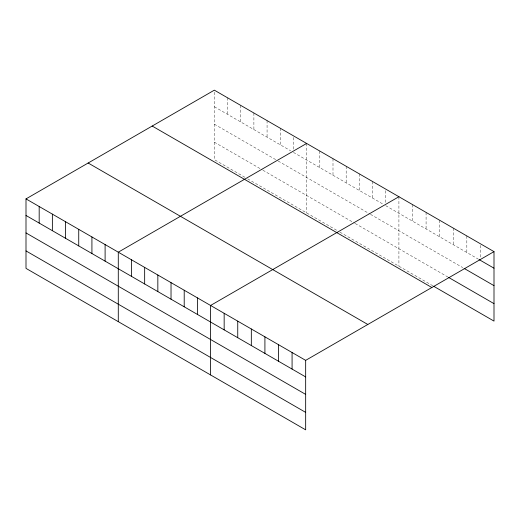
<?xml version="1.0" encoding="UTF-8"?>
<svg xmlns="http://www.w3.org/2000/svg" width="520" height="520" viewBox="0 0 520 520"><rect width="100%" height="100%" fill="white"/><g stroke="black" fill="none" stroke-linecap="round" stroke-linejoin="round"><path stroke-width="0.39" stroke-dasharray="2.6 1.95" d="M214.338 106.73L290.667 150.794M293.442 152.399L382.954 204.081M385.729 205.68L478.381 259.168M214.338 124.189L277.485 160.648M278.174 161.044L369.772 213.928M370.468 214.331L462.755 267.611M214.338 142.181L262.217 169.819M262.912 170.222L354.504 223.106M355.199 223.503L447.818 276.978M244.868 177.268L214.338 159.64L214.338 90.162M247.644 178.874L337.155 230.549M339.931 232.154L432.874 285.812M480.415 245.356L480.415 257.978M466.83 235.937L466.83 252.506M453.251 228.098L453.251 244.66M439.666 220.253L439.666 236.821M426.082 212.414L426.082 228.975M412.497 204.568L412.497 221.136M398.912 196.729L398.912 266.208M385.729 190.691L385.729 203.314M372.548 181.506L372.548 198.068M359.365 173.888L359.365 190.457M346.177 166.276L346.177 182.845M332.995 158.665L332.995 175.233M319.813 151.053L319.813 167.622M306.625 143.442L306.625 212.921M293.442 137.41L293.442 150.033M280.261 128.219L280.261 144.787M267.072 120.608L267.072 137.176M253.89 112.996L253.89 129.565M240.708 105.385L240.708 121.953M227.519 97.773L227.519 114.341"/><path stroke-width="0.78" d="M26 198.9L305.663 360.36L305.663 429.839L26 268.378L26 198.9L214.338 90.162L494 251.622L494 321.1L433.55 286.202M306.625 143.442L118.287 252.181L118.287 321.659M398.912 196.729L210.581 305.461L210.581 374.94M305.663 360.36L494 251.622M479.057 259.565L494 268.19M464.113 268.398L494 285.649M448.494 277.368L494 303.641M152.185 126.041L431.847 287.508M88.153 163.013L367.816 324.474M26 215.462L305.663 376.922M26 232.928L305.663 394.387M26 250.913L305.663 412.38M292.078 352.515L292.078 369.083M278.493 344.675L278.493 361.238M264.914 336.83L264.914 353.399M251.329 328.991L251.329 345.553M237.744 321.146L237.744 337.714M224.159 313.307L224.159 329.869M197.392 297.85L197.392 314.418M184.21 290.238L184.21 306.807M171.028 282.627L171.028 299.195M157.84 275.015L157.84 291.584M144.657 267.404L144.657 283.972M131.476 259.792L131.476 276.354M105.105 244.569L105.105 261.131M91.923 236.958L91.923 253.519M78.734 229.346L78.734 245.908M65.552 221.734L65.552 238.297M52.37 214.123L52.37 230.685M39.182 206.511L39.182 223.073"/></g></svg>
